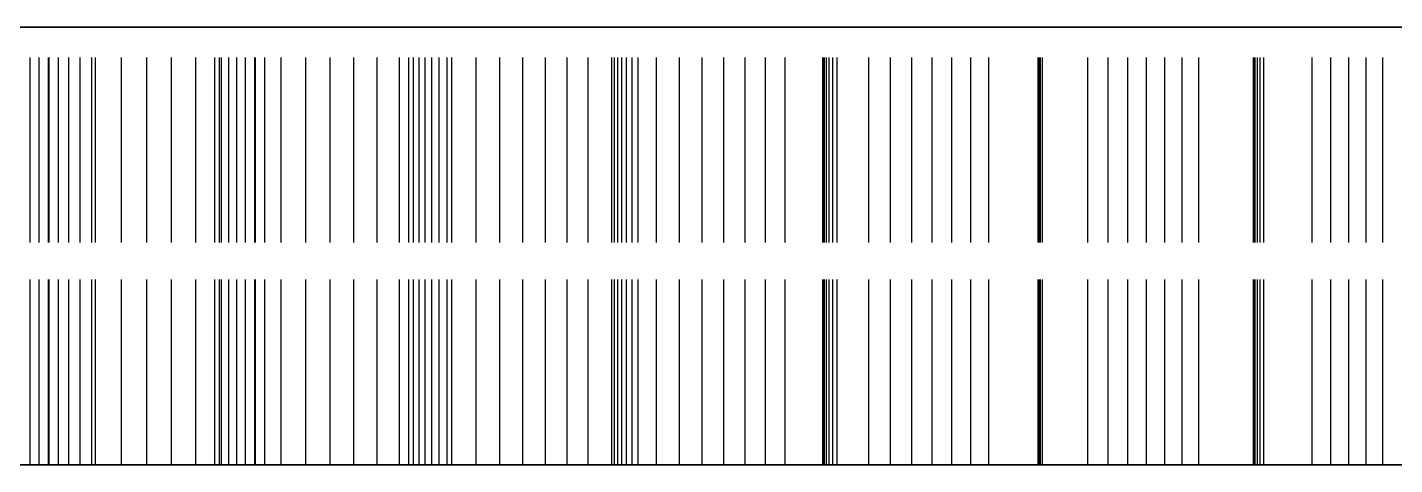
# Model space of a CAD drawing. Header units: millimetres. Extents: x -25 to 138, y -20 to 129.
# Drawn here: x 66.98 to 76.36, y 2 to 5 of the extents above; entities that cross this region are included whole.
import ezdxf

# ---------------------------------------------------------------- set-up
doc = ezdxf.new("R2010")
doc.units = ezdxf.units.MM
doc.linetypes.add('DASHED', pattern=[1.524, 1.27, -0.254])
doc.layers.add('HIDDEN', color=8, linetype='DASHED')
doc.layers.add('VISIBLE', color=7, linetype='CONTINUOUS')

msp = doc.modelspace()

# ---------------------------------------------------------------- linework, layer by layer
at = {"layer": 'HIDDEN'}
for points in [[(76.7619, 5), (76.06349, 5), (75.36508, 5), (74.66667, 5), (73.96825, 5), (73.26984, 5), (72.57143, 5), (71.87302, 5), (71.1746, 5), (70.47619, 5), (69.77778, 5), (69.07937, 5), (68.38095, 5), (67.68254, 5), (66.98413, 5), (66.28571, 5)], [(77.04762, 5), (76.28571, 5), (75.52381, 5), (74.7619, 5), (74, 5), (73.2381, 5), (72.47619, 5), (71.71429, 5), (70.95238, 5), (70.19048, 5), (69.42857, 5), (68.66667, 5), (67.90476, 5), (67.14286, 5), (66.38095, 5)], [(77.04762, 5), (76.28571, 5), (75.52381, 5), (74.7619, 5), (74, 5), (73.2381, 5), (72.47619, 5), (71.71429, 5), (70.95238, 5), (70.19048, 5), (69.42857, 5), (68.66667, 5), (67.90476, 5), (67.14286, 5), (66.38095, 5)], [(66.63492, 5), (66.98413, 5), (67.33333, 5), (67.68254, 5), (68.03175, 5), (68.38095, 5), (68.73016, 5), (69.07937, 5), (69.42857, 5), (69.77778, 5), (70.12698, 5), (70.47619, 5), (70.8254, 5), (71.1746, 5), (71.52381, 5), (71.87302, 5), (72.22222, 5), (72.57143, 5), (72.92063, 5), (73.26984, 5), (73.61905, 5), (73.96825, 5), (74.31746, 5), (74.66667, 5), (75.01587, 5), (75.36508, 5), (75.71429, 5), (76.06349, 5), (76.4127, 5)], [(67.13268, 5), (66.96395, 5)], [(66.96395, 5), (67.13268, 5)], [(67.26852, 5), (67.00338, 5)], [(67.00338, 5), (67.06368, 5)], [(67.06368, 5), (67.00338, 5)], [(67.00338, 5), (67.26852, 5)], [(67.00338, 2), (67.00338, 5)], [(67.00338, 2), (67.00338, 5)], [(67.06368, 5), (67.12789, 5)], [(67.12789, 5), (67.06368, 5)], [(67.06368, 2), (67.06368, 5)], [(67.06368, 2), (67.06368, 5)], [(67.12789, 5), (67.19614, 5)], [(67.19614, 5), (67.12789, 5)], [(67.12789, 2), (67.12789, 5)], [(67.12789, 2), (67.12789, 5)], [(67.42676, 5), (67.13268, 5)], [(67.13268, 5), (67.42676, 5)], [(67.13268, 2), (67.13268, 5)], [(67.13268, 2), (67.13268, 5)], [(67.19614, 5), (67.26857, 5)], [(67.26857, 5), (67.19614, 5)], [(67.19614, 2), (67.19614, 5)], [(67.19614, 2), (67.19614, 5)], [(67.45023, 5), (67.26852, 5)], [(67.26852, 5), (67.45023, 5)], [(67.26852, 2), (67.26852, 5)], [(67.26852, 2), (67.26852, 5)], [(67.26857, 5), (67.34536, 5)], [(67.34536, 5), (67.26857, 5)], [(67.26857, 2), (67.26857, 5)], [(67.26857, 2), (67.26857, 5)], [(67.34536, 5), (67.42676, 5)], [(67.42676, 5), (67.34536, 5)], [(67.34536, 2), (67.34536, 5)], [(67.34536, 2), (67.34536, 5)], [(67.42676, 2), (67.42676, 5)], [(67.42676, 2), (67.42676, 5)], [(67.62829, 5), (67.45023, 5)], [(67.45023, 5), (67.62829, 5)], [(67.45023, 2), (67.45023, 5)], [(67.45023, 2), (67.45023, 5)], [(67.80253, 5), (67.62829, 5)], [(67.62829, 5), (67.80253, 5)], [(67.62829, 2), (67.62829, 5)], [(67.62829, 2), (67.62829, 5)], [(67.97275, 5), (67.80253, 5)], [(67.80253, 5), (67.97275, 5)], [(67.80253, 2), (67.80253, 5)], [(67.80253, 2), (67.80253, 5)], [(68.13871, 5), (67.97275, 5)], [(67.97275, 5), (68.13871, 5)], [(67.97275, 2), (67.97275, 5)], [(67.97275, 2), (67.97275, 5)], [(68.30008, 5), (68.13871, 5)], [(68.13871, 5), (68.30008, 5)], [(68.13871, 2), (68.13871, 5)], [(68.13871, 2), (68.13871, 5)], [(68.54785, 5), (68.26784, 5)], [(68.26784, 5), (68.31437, 5)], [(68.31437, 5), (68.26784, 5)], [(68.26784, 5), (68.54785, 5)], [(68.26784, 2), (68.26784, 5)], [(68.26784, 2), (68.26784, 5)], [(68.61191, 5), (68.30008, 5)], [(68.30008, 5), (68.61191, 5)], [(68.30008, 2), (68.30008, 5)], [(68.30008, 2), (68.30008, 5)], [(68.31437, 5), (68.36503, 5)], [(68.36503, 5), (68.31437, 5)], [(68.31437, 2), (68.31437, 5)], [(68.31437, 2), (68.31437, 5)], [(68.36503, 5), (68.41993, 5)], [(68.41993, 5), (68.36503, 5)], [(68.36503, 2), (68.36503, 5)], [(68.36503, 2), (68.36503, 5)], [(68.41993, 5), (68.47924, 5)], [(68.47924, 5), (68.41993, 5)], [(68.41993, 2), (68.41993, 5)], [(68.41993, 2), (68.41993, 5)], [(68.47924, 5), (68.54314, 5)], [(68.54314, 5), (68.47924, 5)], [(68.47924, 2), (68.47924, 5)], [(68.47924, 2), (68.47924, 5)], [(68.54314, 5), (68.61191, 5)], [(68.61191, 5), (68.54314, 5)], [(68.54314, 2), (68.54314, 5)], [(68.54314, 2), (68.54314, 5)], [(68.72261, 5), (68.54785, 5)], [(68.54785, 5), (68.72261, 5)], [(68.54785, 2), (68.54785, 5)], [(68.54785, 2), (68.54785, 5)], [(68.61191, 2), (68.61191, 5)], [(68.61191, 2), (68.61191, 5)], [(68.8935, 5), (68.72261, 5)], [(68.72261, 5), (68.8935, 5)], [(68.72261, 2), (68.72261, 5)], [(68.72261, 2), (68.72261, 5)], [(69.06034, 5), (68.8935, 5)], [(68.8935, 5), (69.06034, 5)], [(68.8935, 2), (68.8935, 5)], [(68.8935, 2), (68.8935, 5)], [(69.22292, 5), (69.06034, 5)], [(69.06034, 5), (69.22292, 5)], [(69.06034, 2), (69.06034, 5)], [(69.06034, 2), (69.06034, 5)], [(69.38099, 5), (69.22292, 5)], [(69.22292, 5), (69.38099, 5)], [(69.22292, 2), (69.22292, 5)], [(69.22292, 2), (69.22292, 5)], [(69.53422, 5), (69.38099, 5)], [(69.38099, 5), (69.53422, 5)], [(69.38099, 2), (69.38099, 5)], [(69.38099, 2), (69.38099, 5)], [(69.86229, 5), (69.53422, 5)], [(69.53422, 5), (69.86229, 5)], [(69.53422, 2), (69.53422, 5)], [(69.53422, 2), (69.53422, 5)], [(69.89272, 5), (69.5992, 5)], [(69.5992, 5), (69.63175, 5)], [(69.63175, 5), (69.5992, 5)], [(69.5992, 5), (69.89272, 5)], [(69.5992, 2), (69.5992, 5)], [(69.5992, 2), (69.5992, 5)], [(69.63175, 5), (69.6686, 5)], [(69.6686, 5), (69.63175, 5)], [(69.63175, 2), (69.63175, 5)], [(69.63175, 2), (69.63175, 5)], [(69.6686, 5), (69.70989, 5)], [(69.70989, 5), (69.6686, 5)], [(69.6686, 2), (69.6686, 5)], [(69.6686, 2), (69.6686, 5)], [(69.70989, 5), (69.75578, 5)], [(69.75578, 5), (69.70989, 5)], [(69.70989, 2), (69.70989, 5)], [(69.70989, 2), (69.70989, 5)], [(69.75578, 5), (69.80648, 5)], [(69.80648, 5), (69.75578, 5)], [(69.75578, 2), (69.75578, 5)], [(69.75578, 2), (69.75578, 5)], [(69.80648, 5), (69.86229, 5)], [(69.86229, 5), (69.80648, 5)], [(69.80648, 2), (69.80648, 5)], [(69.80648, 2), (69.80648, 5)], [(69.86229, 2), (69.86229, 5)], [(69.86229, 2), (69.86229, 5)], [(70.05968, 5), (69.89272, 5)], [(69.89272, 5), (70.05968, 5)], [(69.89272, 2), (69.89272, 5)], [(69.89272, 2), (69.89272, 5)], [(70.22256, 5), (70.05968, 5)], [(70.05968, 5), (70.22256, 5)], [(70.05968, 2), (70.05968, 5)], [(70.05968, 2), (70.05968, 5)], [(70.38119, 5), (70.22256, 5)], [(70.22256, 5), (70.38119, 5)], [(70.22256, 2), (70.22256, 5)], [(70.22256, 2), (70.22256, 5)], [(70.53534, 5), (70.38119, 5)], [(70.38119, 5), (70.53534, 5)], [(70.38119, 2), (70.38119, 5)], [(70.38119, 2), (70.38119, 5)], [(70.68475, 5), (70.53534, 5)], [(70.53534, 5), (70.68475, 5)], [(70.53534, 2), (70.53534, 5)], [(70.53534, 2), (70.53534, 5)], [(70.82909, 5), (70.68475, 5)], [(70.68475, 5), (70.82909, 5)], [(70.68475, 2), (70.68475, 5)], [(70.68475, 2), (70.68475, 5)], [(71.1718, 5), (70.82909, 5)], [(70.82909, 5), (71.1718, 5)], [(70.82909, 2), (70.82909, 5)], [(70.82909, 2), (70.82909, 5)], [(71.29657, 5), (70.99097, 5)], [(70.99097, 5), (71.00938, 5)], [(71.00938, 5), (70.99097, 5)], [(70.99097, 5), (71.29657, 5)], [(70.99097, 2), (70.99097, 5)], [(70.99097, 2), (70.99097, 5)], [(71.00938, 5), (71.03224, 5)], [(71.03224, 5), (71.00938, 5)], [(71.00938, 2), (71.00938, 5)], [(71.00938, 2), (71.00938, 5)], [(71.03224, 5), (71.05972, 5)], [(71.05972, 5), (71.03224, 5)], [(71.03224, 2), (71.03224, 5)], [(71.03224, 2), (71.03224, 5)], [(71.05972, 5), (71.09197, 5)], [(71.09197, 5), (71.05972, 5)], [(71.05972, 2), (71.05972, 5)], [(71.05972, 2), (71.05972, 5)], [(71.09197, 5), (71.12923, 5)], [(71.12923, 5), (71.09197, 5)], [(71.09197, 2), (71.09197, 5)], [(71.09197, 2), (71.09197, 5)], [(71.12923, 5), (71.1718, 5)], [(71.1718, 5), (71.12923, 5)], [(71.12923, 2), (71.12923, 5)], [(71.12923, 2), (71.12923, 5)], [(71.1718, 2), (71.1718, 5)], [(71.1718, 2), (71.1718, 5)], [(71.45492, 5), (71.29657, 5)], [(71.29657, 5), (71.45492, 5)], [(71.29657, 2), (71.29657, 5)], [(71.29657, 2), (71.29657, 5)], [(71.609, 5), (71.45492, 5)], [(71.45492, 5), (71.609, 5)], [(71.45492, 2), (71.45492, 5)], [(71.45492, 2), (71.45492, 5)], [(71.75864, 5), (71.609, 5)], [(71.609, 5), (71.75864, 5)], [(71.609, 2), (71.609, 5)], [(71.609, 2), (71.609, 5)], [(71.90361, 5), (71.75864, 5)], [(71.75864, 5), (71.90361, 5)], [(71.75864, 2), (71.75864, 5)], [(71.75864, 2), (71.75864, 5)], [(72.04364, 5), (71.90361, 5)], [(71.90361, 5), (72.04364, 5)], [(71.90361, 2), (71.90361, 5)], [(71.90361, 2), (71.90361, 5)], [(72.17839, 5), (72.04364, 5)], [(72.04364, 5), (72.17839, 5)], [(72.04364, 2), (72.04364, 5)], [(72.04364, 2), (72.04364, 5)], [(72.53406, 5), (72.17839, 5)], [(72.17839, 5), (72.53406, 5)], [(72.17839, 2), (72.17839, 5)], [(72.17839, 2), (72.17839, 5)], [(72.75257, 5), (72.43638, 5)], [(72.43638, 5), (72.44055, 5)], [(72.44055, 5), (72.43638, 5)], [(72.43638, 5), (72.75257, 5)], [(72.43638, 2), (72.43638, 5)], [(72.43638, 2), (72.43638, 5)], [(72.44055, 5), (72.44932, 5)], [(72.44932, 5), (72.44055, 5)], [(72.44055, 2), (72.44055, 5)], [(72.44055, 2), (72.44055, 5)], [(72.44932, 5), (72.46284, 5)], [(72.46284, 5), (72.44932, 5)], [(72.44932, 2), (72.44932, 5)], [(72.44932, 2), (72.44932, 5)], [(72.46284, 5), (72.4813, 5)], [(72.4813, 5), (72.46284, 5)], [(72.46284, 2), (72.46284, 5)], [(72.46284, 2), (72.46284, 5)], [(72.4813, 5), (72.50494, 5)], [(72.50494, 5), (72.4813, 5)], [(72.4813, 2), (72.4813, 5)], [(72.4813, 2), (72.4813, 5)], [(72.50494, 5), (72.53406, 5)], [(72.53406, 5), (72.50494, 5)], [(72.50494, 2), (72.50494, 5)], [(72.50494, 2), (72.50494, 5)], [(72.53406, 2), (72.53406, 5)], [(72.53406, 2), (72.53406, 5)], [(72.90153, 5), (72.75257, 5)], [(72.75257, 5), (72.90153, 5)], [(72.75257, 2), (72.75257, 5)], [(72.75257, 2), (72.75257, 5)], [(73.04607, 5), (72.90153, 5)], [(72.90153, 5), (73.04607, 5)], [(72.90153, 2), (72.90153, 5)], [(72.90153, 2), (72.90153, 5)], [(73.18599, 5), (73.04607, 5)], [(73.04607, 5), (73.18599, 5)], [(73.04607, 2), (73.04607, 5)], [(73.04607, 2), (73.04607, 5)], [(73.32107, 5), (73.18599, 5)], [(73.18599, 5), (73.32107, 5)], [(73.18599, 2), (73.18599, 5)], [(73.18599, 2), (73.18599, 5)], [(73.45104, 5), (73.32107, 5)], [(73.32107, 5), (73.45104, 5)], [(73.32107, 2), (73.32107, 5)], [(73.32107, 2), (73.32107, 5)], [(73.57553, 5), (73.45104, 5)], [(73.45104, 5), (73.57553, 5)], [(73.45104, 2), (73.45104, 5)], [(73.45104, 2), (73.45104, 5)], [(73.94245, 5), (73.57553, 5)], [(73.57553, 5), (73.94245, 5)], [(73.57553, 2), (73.57553, 5)], [(73.57553, 2), (73.57553, 5)], [(73.91293, 5), (73.91244, 5)], [(73.91244, 5), (73.91701, 5)], [(73.91701, 5), (73.91244, 5)], [(73.91244, 5), (73.91293, 5)], [(73.91244, 2), (73.91244, 5)], [(73.91244, 2), (73.91244, 5)], [(73.9183, 5), (73.91293, 5)], [(73.91293, 5), (73.9183, 5)], [(73.91293, 2), (73.91293, 5)], [(73.91293, 2), (73.91293, 5)], [(73.91701, 5), (73.92691, 5)], [(73.92691, 5), (73.91701, 5)], [(73.91701, 2), (73.91701, 5)], [(73.91701, 2), (73.91701, 5)], [(73.92839, 5), (73.9183, 5)], [(73.9183, 5), (73.92839, 5)], [(73.9183, 2), (73.9183, 5)], [(73.9183, 2), (73.9183, 5)], [(73.92691, 5), (73.94245, 5)], [(73.94245, 5), (73.92691, 5)], [(73.92691, 2), (73.92691, 5)], [(73.92691, 2), (73.92691, 5)], [(74.25363, 5), (73.92839, 5)], [(73.92839, 5), (74.25363, 5)], [(73.92839, 2), (73.92839, 5)], [(73.92839, 2), (73.92839, 5)], [(73.94245, 2), (73.94245, 5)], [(73.94245, 2), (73.94245, 5)], [(74.39247, 5), (74.25363, 5)], [(74.25363, 5), (74.39247, 5)], [(74.25363, 2), (74.25363, 5)], [(74.25363, 2), (74.25363, 5)], [(74.52676, 5), (74.39247, 5)], [(74.39247, 5), (74.52676, 5)], [(74.39247, 2), (74.39247, 5)], [(74.39247, 2), (74.39247, 5)], [(74.65628, 5), (74.52676, 5)], [(74.52676, 5), (74.65628, 5)], [(74.52676, 2), (74.52676, 5)], [(74.52676, 2), (74.52676, 5)], [(74.78082, 5), (74.65628, 5)], [(74.65628, 5), (74.78082, 5)], [(74.65628, 2), (74.65628, 5)], [(74.65628, 2), (74.65628, 5)], [(74.90008, 5), (74.78082, 5)], [(74.78082, 5), (74.90008, 5)], [(74.78082, 2), (74.78082, 5)], [(74.78082, 2), (74.78082, 5)], [(75.01372, 5), (74.90008, 5)], [(74.90008, 5), (75.01372, 5)], [(74.90008, 2), (74.90008, 5)], [(74.90008, 2), (74.90008, 5)], [(75.39008, 5), (75.01372, 5)], [(75.01372, 5), (75.39008, 5)], [(75.01372, 2), (75.01372, 5)], [(75.01372, 2), (75.01372, 5)], [(75.3921, 5), (75.3882, 5)], [(75.3882, 5), (75.39008, 5)], [(75.39008, 5), (75.3882, 5)], [(75.3882, 5), (75.3921, 5)], [(75.3882, 2), (75.3882, 5)], [(75.3882, 2), (75.3882, 5)], [(75.39008, 2), (75.39008, 5)], [(75.39008, 2), (75.39008, 5)], [(75.40143, 5), (75.3921, 5)], [(75.3921, 5), (75.40143, 5)], [(75.3921, 2), (75.3921, 5)], [(75.3921, 2), (75.3921, 5)], [(75.41594, 5), (75.40143, 5)], [(75.40143, 5), (75.41594, 5)], [(75.40143, 2), (75.40143, 5)], [(75.40143, 2), (75.40143, 5)], [(75.43542, 5), (75.41594, 5)], [(75.41594, 5), (75.43542, 5)], [(75.41594, 2), (75.41594, 5)], [(75.41594, 2), (75.41594, 5)], [(75.45971, 5), (75.43542, 5)], [(75.43542, 5), (75.45971, 5)], [(75.43542, 2), (75.43542, 5)], [(75.43542, 2), (75.43542, 5)], [(75.79242, 5), (75.45971, 5)], [(75.45971, 5), (75.79242, 5)], [(75.45971, 2), (75.45971, 5)], [(75.45971, 2), (75.45971, 5)], [(75.92048, 5), (75.79242, 5)], [(75.79242, 5), (75.92048, 5)], [(75.79242, 2), (75.79242, 5)], [(75.79242, 2), (75.79242, 5)], [(76.04385, 5), (75.92048, 5)], [(75.92048, 5), (76.04385, 5)], [(75.92048, 2), (75.92048, 5)], [(75.92048, 2), (75.92048, 5)], [(76.16235, 5), (76.04385, 5)], [(76.04385, 5), (76.16235, 5)], [(76.04385, 2), (76.04385, 5)], [(76.04385, 2), (76.04385, 5)], [(76.27573, 5), (76.16235, 5)], [(76.16235, 5), (76.27573, 5)], [(76.16235, 2), (76.16235, 5)], [(76.16235, 2), (76.16235, 5)], [(76.38372, 5), (76.27573, 5)], [(76.27573, 5), (76.38372, 5)], [(76.27573, 2), (76.27573, 5)], [(76.27573, 2), (76.27573, 5)], [(77.04762, 2), (76.28571, 2), (75.52381, 2), (74.7619, 2), (74, 2), (73.2381, 2), (72.47619, 2), (71.71429, 2), (70.95238, 2), (70.19048, 2), (69.42857, 2), (68.66667, 2), (67.90476, 2), (67.14286, 2), (66.38095, 2)], [(67.13268, 2), (66.96395, 2)], [(66.96395, 2), (67.13268, 2)], [(67.26852, 2), (67.00338, 2)], [(67.00338, 2), (67.06368, 2)], [(67.06368, 2), (67.00338, 2)], [(67.00338, 2), (67.26852, 2)], [(67.06368, 2), (67.12789, 2)], [(67.12789, 2), (67.06368, 2)], [(67.12789, 2), (67.19614, 2)], [(67.19614, 2), (67.12789, 2)], [(67.42676, 2), (67.13268, 2)], [(67.13268, 2), (67.42676, 2)], [(67.19614, 2), (67.26857, 2)], [(67.26857, 2), (67.19614, 2)], [(67.45023, 2), (67.26852, 2)], [(67.26852, 2), (67.45023, 2)], [(67.26857, 2), (67.34536, 2)], [(67.34536, 2), (67.26857, 2)], [(67.34536, 2), (67.42676, 2)], [(67.42676, 2), (67.34536, 2)], [(67.62829, 2), (67.45023, 2)], [(67.45023, 2), (67.62829, 2)], [(67.80253, 2), (67.62829, 2)], [(67.62829, 2), (67.80253, 2)], [(67.97275, 2), (67.80253, 2)], [(67.80253, 2), (67.97275, 2)], [(68.13871, 2), (67.97275, 2)], [(67.97275, 2), (68.13871, 2)], [(68.30008, 2), (68.13871, 2)], [(68.13871, 2), (68.30008, 2)], [(68.54785, 2), (68.26784, 2)], [(68.26784, 2), (68.31437, 2)], [(68.31437, 2), (68.26784, 2)], [(68.26784, 2), (68.54785, 2)], [(68.61191, 2), (68.30008, 2)], [(68.30008, 2), (68.61191, 2)], [(68.31437, 2), (68.36503, 2)], [(68.36503, 2), (68.31437, 2)], [(68.36503, 2), (68.41993, 2)], [(68.41993, 2), (68.36503, 2)], [(68.41993, 2), (68.47924, 2)], [(68.47924, 2), (68.41993, 2)], [(68.47924, 2), (68.54314, 2)], [(68.54314, 2), (68.47924, 2)], [(68.54314, 2), (68.61191, 2)], [(68.61191, 2), (68.54314, 2)], [(68.72261, 2), (68.54785, 2)], [(68.54785, 2), (68.72261, 2)], [(68.8935, 2), (68.72261, 2)], [(68.72261, 2), (68.8935, 2)], [(69.06034, 2), (68.8935, 2)], [(68.8935, 2), (69.06034, 2)], [(69.22292, 2), (69.06034, 2)], [(69.06034, 2), (69.22292, 2)], [(69.38099, 2), (69.22292, 2)], [(69.22292, 2), (69.38099, 2)], [(69.53422, 2), (69.38099, 2)], [(69.38099, 2), (69.53422, 2)], [(69.86229, 2), (69.53422, 2)], [(69.53422, 2), (69.86229, 2)], [(69.89272, 2), (69.5992, 2)], [(69.5992, 2), (69.63175, 2)], [(69.63175, 2), (69.5992, 2)], [(69.5992, 2), (69.89272, 2)], [(69.63175, 2), (69.6686, 2)], [(69.6686, 2), (69.63175, 2)], [(69.6686, 2), (69.70989, 2)], [(69.70989, 2), (69.6686, 2)], [(69.70989, 2), (69.75578, 2)], [(69.75578, 2), (69.70989, 2)], [(69.75578, 2), (69.80648, 2)], [(69.80648, 2), (69.75578, 2)], [(69.80648, 2), (69.86229, 2)], [(69.86229, 2), (69.80648, 2)], [(70.05968, 2), (69.89272, 2)], [(69.89272, 2), (70.05968, 2)], [(70.22256, 2), (70.05968, 2)], [(70.05968, 2), (70.22256, 2)], [(70.38119, 2), (70.22256, 2)], [(70.22256, 2), (70.38119, 2)], [(70.53534, 2), (70.38119, 2)], [(70.38119, 2), (70.53534, 2)], [(70.68475, 2), (70.53534, 2)], [(70.53534, 2), (70.68475, 2)], [(70.82909, 2), (70.68475, 2)], [(70.68475, 2), (70.82909, 2)], [(71.1718, 2), (70.82909, 2)], [(70.82909, 2), (71.1718, 2)], [(71.29657, 2), (70.99097, 2)], [(70.99097, 2), (71.00938, 2)], [(71.00938, 2), (70.99097, 2)], [(70.99097, 2), (71.29657, 2)], [(71.00938, 2), (71.03224, 2)], [(71.03224, 2), (71.00938, 2)], [(71.03224, 2), (71.05972, 2)], [(71.05972, 2), (71.03224, 2)], [(71.05972, 2), (71.09197, 2)], [(71.09197, 2), (71.05972, 2)], [(71.09197, 2), (71.12923, 2)], [(71.12923, 2), (71.09197, 2)], [(71.12923, 2), (71.1718, 2)], [(71.1718, 2), (71.12923, 2)], [(71.45492, 2), (71.29657, 2)], [(71.29657, 2), (71.45492, 2)], [(71.609, 2), (71.45492, 2)], [(71.45492, 2), (71.609, 2)], [(71.75864, 2), (71.609, 2)], [(71.609, 2), (71.75864, 2)], [(71.90361, 2), (71.75864, 2)], [(71.75864, 2), (71.90361, 2)], [(72.04364, 2), (71.90361, 2)], [(71.90361, 2), (72.04364, 2)], [(72.17839, 2), (72.04364, 2)], [(72.04364, 2), (72.17839, 2)], [(72.53406, 2), (72.17839, 2)], [(72.17839, 2), (72.53406, 2)], [(72.75257, 2), (72.43638, 2)], [(72.43638, 2), (72.44055, 2)], [(72.44055, 2), (72.43638, 2)], [(72.43638, 2), (72.75257, 2)], [(72.44055, 2), (72.44932, 2)], [(72.44932, 2), (72.44055, 2)], [(72.44932, 2), (72.46284, 2)], [(72.46284, 2), (72.44932, 2)], [(72.46284, 2), (72.4813, 2)], [(72.4813, 2), (72.46284, 2)], [(72.4813, 2), (72.50494, 2)], [(72.50494, 2), (72.4813, 2)], [(72.50494, 2), (72.53406, 2)], [(72.53406, 2), (72.50494, 2)], [(72.90153, 2), (72.75257, 2)], [(72.75257, 2), (72.90153, 2)], [(73.04607, 2), (72.90153, 2)], [(72.90153, 2), (73.04607, 2)], [(73.18599, 2), (73.04607, 2)], [(73.04607, 2), (73.18599, 2)], [(73.32107, 2), (73.18599, 2)], [(73.18599, 2), (73.32107, 2)], [(73.45104, 2), (73.32107, 2)], [(73.32107, 2), (73.45104, 2)], [(73.57553, 2), (73.45104, 2)], [(73.45104, 2), (73.57553, 2)], [(73.94245, 2), (73.57553, 2)], [(73.57553, 2), (73.94245, 2)], [(73.91293, 2), (73.91244, 2)], [(73.91244, 2), (73.91701, 2)], [(73.91701, 2), (73.91244, 2)], [(73.91244, 2), (73.91293, 2)], [(73.9183, 2), (73.91293, 2)], [(73.91293, 2), (73.9183, 2)], [(73.91701, 2), (73.92691, 2)], [(73.92691, 2), (73.91701, 2)], [(73.92839, 2), (73.9183, 2)], [(73.9183, 2), (73.92839, 2)], [(73.92691, 2), (73.94245, 2)], [(73.94245, 2), (73.92691, 2)], [(74.25363, 2), (73.92839, 2)], [(73.92839, 2), (74.25363, 2)], [(74.39247, 2), (74.25363, 2)], [(74.25363, 2), (74.39247, 2)], [(74.52676, 2), (74.39247, 2)], [(74.39247, 2), (74.52676, 2)], [(74.65628, 2), (74.52676, 2)], [(74.52676, 2), (74.65628, 2)], [(74.78082, 2), (74.65628, 2)], [(74.65628, 2), (74.78082, 2)], [(74.90008, 2), (74.78082, 2)], [(74.78082, 2), (74.90008, 2)], [(75.01372, 2), (74.90008, 2)], [(74.90008, 2), (75.01372, 2)], [(75.39008, 2), (75.01372, 2)], [(75.01372, 2), (75.39008, 2)], [(75.3921, 2), (75.3882, 2)], [(75.3882, 2), (75.39008, 2)], [(75.39008, 2), (75.3882, 2)], [(75.3882, 2), (75.3921, 2)], [(75.40143, 2), (75.3921, 2)], [(75.3921, 2), (75.40143, 2)], [(75.41594, 2), (75.40143, 2)], [(75.40143, 2), (75.41594, 2)], [(75.43542, 2), (75.41594, 2)], [(75.41594, 2), (75.43542, 2)], [(75.45971, 2), (75.43542, 2)], [(75.43542, 2), (75.45971, 2)], [(75.79242, 2), (75.45971, 2)], [(75.45971, 2), (75.79242, 2)], [(75.92048, 2), (75.79242, 2)], [(75.79242, 2), (75.92048, 2)], [(76.04385, 2), (75.92048, 2)], [(75.92048, 2), (76.04385, 2)], [(76.16235, 2), (76.04385, 2)], [(76.04385, 2), (76.16235, 2)], [(76.27573, 2), (76.16235, 2)], [(76.16235, 2), (76.27573, 2)], [(76.38372, 2), (76.27573, 2)], [(76.27573, 2), (76.38372, 2)]]:
    msp.add_lwpolyline(points, dxfattribs=at)
at = {"layer": 'VISIBLE'}
for points in [[(66.7619, 5), (67.14286, 5), (67.52381, 5), (67.90476, 5), (68.28571, 5), (68.66667, 5), (69.04762, 5), (69.42857, 5), (69.80952, 5), (70.19048, 5), (70.57143, 5), (70.95238, 5), (71.33333, 5), (71.71429, 5), (72.09524, 5), (72.47619, 5), (72.85714, 5), (73.2381, 5), (73.61905, 5), (74, 5), (74.38095, 5), (74.7619, 5), (75.14286, 5), (75.52381, 5), (75.90476, 5), (76.28571, 5), (76.66667, 5)], [(66.7619, 5), (67.14286, 5), (67.52381, 5), (67.90476, 5), (68.28571, 5), (68.66667, 5), (69.04762, 5), (69.42857, 5), (69.80952, 5), (70.19048, 5), (70.57143, 5), (70.95238, 5), (71.33333, 5), (71.71429, 5), (72.09524, 5), (72.47619, 5), (72.85714, 5), (73.2381, 5), (73.61905, 5), (74, 5), (74.38095, 5), (74.7619, 5), (75.14286, 5), (75.52381, 5), (75.90476, 5), (76.28571, 5), (76.66667, 5)], [(66.7619, 2), (67.14286, 2), (67.52381, 2), (67.90476, 2), (68.28571, 2), (68.66667, 2), (69.04762, 2), (69.42857, 2), (69.80952, 2), (70.19048, 2), (70.57143, 2), (70.95238, 2), (71.33333, 2), (71.71429, 2), (72.09524, 2), (72.47619, 2), (72.85714, 2), (73.2381, 2), (73.61905, 2), (74, 2), (74.38095, 2), (74.7619, 2), (75.14286, 2), (75.52381, 2), (75.90476, 2), (76.28571, 2), (76.66667, 2)]]:
    msp.add_lwpolyline(points, dxfattribs=at)

doc.saveas('drawing.dxf')
